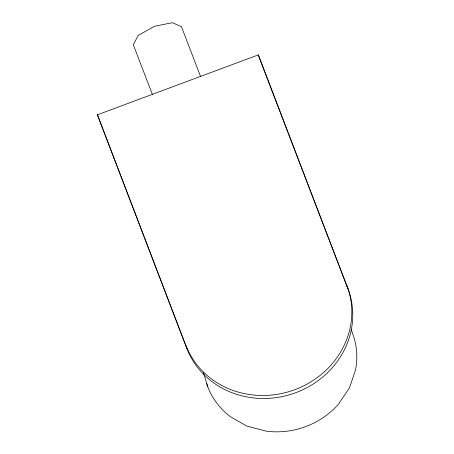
<?xml version="1.0" encoding="UTF-8"?>
<svg xmlns="http://www.w3.org/2000/svg" width="454" height="454" viewBox="0 0 454 454"><rect width="100%" height="100%" fill="white"/><g stroke="black" fill="none" stroke-linecap="round" stroke-linejoin="round"><path stroke-width="0.68" d="M97.417 114.805L258.383 54.86L347.877 288.596A85.908 79.342 -17.1 0 1 295.838 392.665A85.908 79.342 -17.1 0 1 186.912 348.541L97.417 114.805L186.912 348.541M259.563 58.538L347.877 288.596M200.645 76.692L181.469 26.735L172.361 22.7L154.474 26.287L138.283 35.389L133.277 44.685L152.453 94.642M351.197 329.11L352.435 333.123A77.163 71.267 -17.1 0 1 355.522 370.01L349.449 387.886L338.412 404.225A77.163 71.267 -17.1 0 1 266.123 431.147L246.772 426.062L230.314 416.636A77.163 71.267 -17.1 0 1 206.706 383.732M258.383 54.86L259.308 57.874M203.33 372.252L207.853 386.967M346.947 285.577A85.908 79.342 -17.1 0 1 294.907 389.646A85.908 79.342 -17.1 0 1 185.981 345.522"/></g></svg>
